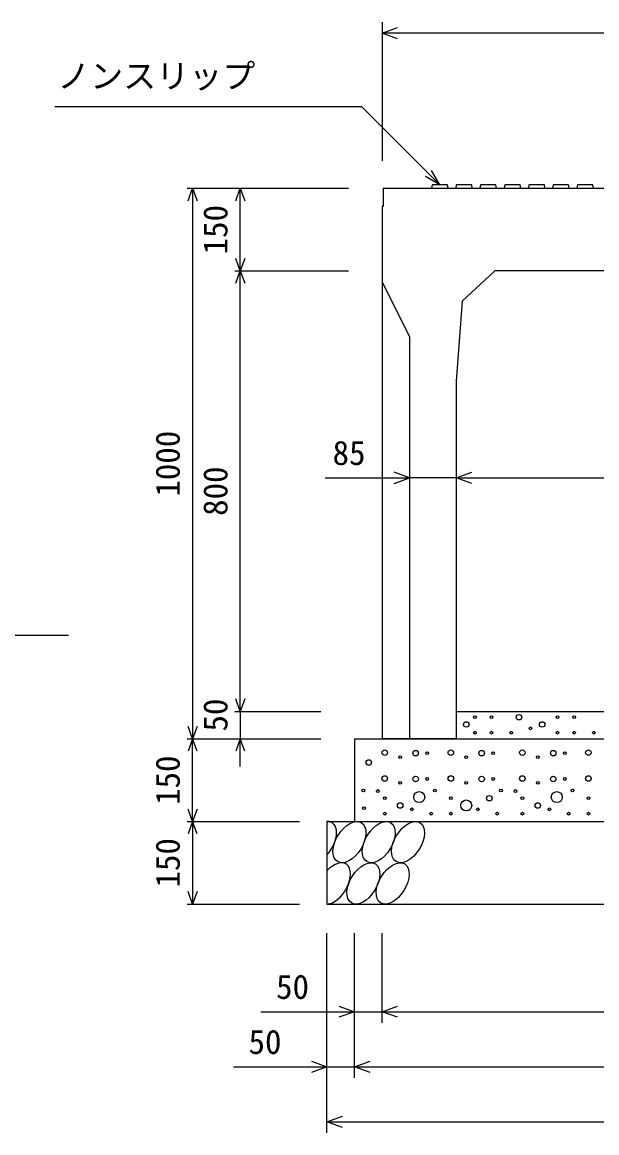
# Model space of a CAD drawing. Units: millimetres, scale not verified. Extents: x -16800 to 16800, y -5940 to 5940.
# Drawn here: x 6061 to 7105, y 1874 to 3891 of the extents above; entities that cross this region are included whole.
import ezdxf
from ezdxf.enums import TextEntityAlignment as Align

# ---------------------------------------------------------------- set-up
doc = ezdxf.new("R2010")
doc.units = ezdxf.units.MM
doc.header["$LTSCALE"] = 20
for name, color, linetype, lineweight in [('0-0_DIM', 7, 'Continuous', 25), ('0-2_HATCH', 6, 'Continuous', 25), ('0-5_OUTLINE', 3, 'Continuous', 25)]:
    doc.layers.add(name, color=color, linetype=linetype, lineweight=lineweight)
doc.styles.add('ＭＳ ゴシック', font='')
doc.styles.get('ＭＳ ゴシック').set_extended_font_data('MS Gothic')

msp = doc.modelspace()

# ---------------------------------------------------------------- linework, layer by layer
at = {"layer": '0-0_DIM'}
for p, q in [((6715, 3891.4), (6715, 3639.66)), ((7685, 3871.4), (6715, 3871.4)), ((6120.9, 3738.37), (6677.79, 3738.37)), ((6820, 3596.16), (6677.79, 3738.37)), ((6820, 3596.16), (6794.02, 3611.16)), ((6820, 3596.16), (6805, 3622.14)), ((6360.8, 3589.66), (6654.13, 3589.66)), ((6370.8, 3589.66), (6370.8, 2589.66)), ((6457.46, 3439.66), (6457.46, 3589.66)), ((6447.46, 3439.66), (6654.13, 3439.66)), ((6457.46, 2639.66), (6457.46, 3439.66)), ((6611.78, 3063.93), (6765, 3063.93)), ((6850, 3063.93), (6765, 3063.93)), ((6850, 3063.93), (7550, 3063.93)), ((5498.65, 2778.32), (6145.53, 2778.32)), ((6447.46, 2639.66), (6604.13, 2639.66)), ((6457.46, 2639.66), (6457.46, 2589.66)), ((6360.8, 2589.66), (6604.13, 2589.66)), ((6370.8, 2439.66), (6370.8, 2589.66)), ((6457.46, 2539.66), (6457.46, 2589.66)), ((6360.8, 2439.66), (6565, 2439.66)), ((6370.8, 2439.66), (6370.8, 2289.66)), ((6360.8, 2289.66), (6565, 2289.66)), ((6615, 1874.15), (6615, 2236.49)), ((6665, 1974.15), (6665, 2236.49)), ((6715, 2074.15), (6715, 2236.49)), ((6495, 2094.15), (6715, 2094.15)), ((6715, 2094.15), (7685, 2094.15)), ((6445, 1994.15), (6665, 1994.15)), ((6665, 1994.15), (7735, 1994.15)), ((6615, 1894.15), (7785, 1894.15))]:
    msp.add_line(p, q, dxfattribs=at)
for points in [[(6743.23, 3861.14), (6715.04, 3871.4), (6743.23, 3881.66)], [(6362.59, 3567.11), (6370.8, 3589.66), (6379.01, 3567.11)], [(6449.26, 3567.11), (6457.46, 3589.66), (6465.67, 3567.11)], [(6465.67, 3462.21), (6457.46, 3439.66), (6449.26, 3462.21)], [(6449.26, 3417.11), (6457.46, 3439.66), (6465.67, 3417.11)], [(6736.81, 3053.66), (6765, 3063.93), (6736.81, 3074.19)], [(6878.19, 3053.66), (6850, 3063.93), (6878.19, 3074.19)], [(6465.67, 2662.21), (6457.46, 2639.66), (6449.26, 2662.21)], [(6379.01, 2612.21), (6370.8, 2589.66), (6362.59, 2612.21)], [(6379.01, 2567.11), (6370.8, 2589.66), (6362.59, 2567.11)], [(6465.67, 2567.11), (6457.46, 2589.66), (6449.26, 2567.11)], [(6379.01, 2462.21), (6370.8, 2439.66), (6362.59, 2462.21)], [(6379.01, 2417.11), (6370.8, 2439.66), (6362.59, 2417.11)], [(6379.01, 2312.21), (6370.8, 2289.66), (6362.59, 2312.21)], [(6636.81, 2104.41), (6665, 2094.15), (6636.81, 2083.89)], [(6743.19, 2083.89), (6715, 2094.15), (6743.19, 2104.41)], [(6586.81, 2004.41), (6615, 1994.15), (6586.81, 1983.89)], [(6693.19, 1983.89), (6665, 1994.15), (6693.19, 2004.41)], [(6643.19, 1883.89), (6615, 1894.15), (6643.19, 1904.41)]]:
    msp.add_lwpolyline(points, dxfattribs=at)
at = {"layer": '0-2_HATCH'}
for points in [[(6835, 3589.66), (6834, 3596.16), (6806, 3596.16), (6805, 3589.66)], [(6879, 3589.66), (6878, 3596.16), (6850, 3596.16), (6849, 3589.66)], [(6923, 3589.66), (6922, 3596.16), (6894, 3596.16), (6893, 3589.66)], [(6967, 3589.66), (6966, 3596.16), (6938, 3596.16), (6937, 3589.66)], [(7011, 3589.66), (7010, 3596.16), (6982, 3596.16), (6981, 3589.66)], [(7055, 3589.66), (7054, 3596.16), (7026, 3596.16), (7025, 3589.66)], [(7099, 3589.66), (7098, 3596.16), (7070, 3596.16), (7069, 3589.66)]]:
    msp.add_lwpolyline(points, dxfattribs=at)
for centre, radius in [((6883.97, 2628.97), 2.5), ((6913.97, 2628.97), 2.5), ((6963.88, 2628.97), 5), ((7033.97, 2628.97), 2.5), ((7063.97, 2628.97), 2.5), ((6868.08, 2615.84), 5), ((6883.97, 2600.96), 2.5), ((6913.97, 2600.96), 2.5), ((6949.86, 2600.96), 2.5), ((6984.9, 2608.84), 2.5), ((7005.93, 2615.84), 5), ((7033.97, 2600.96), 2.5), ((7063.97, 2600.96), 2.5), ((7099.86, 2600.96), 2.5), ((6719.97, 2564.51), 5), ((6776.04, 2563.64), 5), ((6797.07, 2563.64), 2.5), ((6839.97, 2564.51), 5), ((6896.04, 2563.64), 5), ((6917.07, 2563.64), 2.5), ((6969.97, 2564.51), 5), ((7026.04, 2563.64), 5), ((7047.07, 2563.64), 2.5), ((7089.97, 2564.51), 5), ((6690.94, 2546.74), 5), ((6748.01, 2556.64), 2.5), ((6868.01, 2556.64), 2.5), ((6998.01, 2556.64), 2.5), ((6719.97, 2517.71), 5), ((6776.04, 2516.84), 5), ((6839.97, 2517.71), 5), ((6896.04, 2516.84), 5), ((6969.97, 2517.71), 5), ((7026.04, 2516.84), 5), ((7089.97, 2517.71), 5), ((6748.01, 2509.84), 2.5), ((6797.07, 2516.84), 2.5), ((6868.01, 2509.84), 2.5), ((6917.07, 2516.84), 2.5), ((6998.01, 2509.84), 2.5), ((7047.07, 2516.84), 2.5), ((6681.09, 2495.83), 2.5), ((6707.55, 2494.92), 2.5), ((6719.97, 2481.82), 2.5), ((6782.58, 2483.83), 10), ((6811.09, 2495.83), 2.5), ((6839.97, 2481.82), 2.5), ((6910.06, 2481.82), 5), ((6931.09, 2495.83), 2.5), ((6957.55, 2494.92), 2.5), ((6969.97, 2481.82), 2.5), ((7032.58, 2483.83), 10), ((7061.09, 2495.83), 2.5), ((7089.97, 2481.82), 2.5), ((6682.36, 2463.88), 2.5), ((6748.01, 2468.69), 5), ((6769.03, 2461.69), 2.5), ((6868.01, 2468.69), 10), ((6889.03, 2461.69), 2.5), ((6998.01, 2468.69), 5), ((7019.03, 2461.69), 2.5), ((6719.97, 2453.81), 2.5), ((6804.08, 2453.81), 2.5), ((6839.97, 2453.81), 2.5), ((6924.08, 2453.81), 2.5), ((6969.97, 2453.81), 2.5), ((7054.08, 2453.81), 2.5), ((7089.97, 2453.81), 2.5)]:
    msp.add_circle(centre, radius, dxfattribs=at)
for centre in [(6655.84, 2402.14), (6709.05, 2402.14), (6762.26, 2402.14), (6681.16, 2327.15), (6734.37, 2327.15)]:
    msp.add_ellipse(centre, major_axis=(21.81, 35.31), ratio=0.5792, dxfattribs=at)
for centre, start_param, end_param in [((6602.64, 2402.14), 4.385593, 6.6745444), ((6627.96, 2327.15), 3.5111464, 7.548991)]:
    msp.add_ellipse(centre, major_axis=(21.81, 35.31), ratio=0.5792, start_param=start_param, end_param=end_param, dxfattribs=at)
at = {"layer": '0-5_OUTLINE'}
for p, q in [((6717, 3589.66), (7200, 3589.66)), ((6717, 3589.66), (6717, 3556.66)), ((6717, 3556.66), (6715, 3556.66)), ((6715, 3556.66), (6715, 2589.66)), ((6860.89, 3384.81), (6920, 3439.66)), ((7480, 3439.66), (6920, 3439.66)), ((6715, 3419.66), (6765, 3319.66)), ((6860.89, 3384.81), (6850, 3239.66)), ((6765, 3319.66), (6765, 2589.66)), ((6850, 3239.66), (6850, 2589.66)), ((6850, 2639.66), (7550, 2639.66)), ((6665, 2589.66), (6665, 2439.66)), ((6665, 2589.66), (7735, 2589.66)), ((6850, 2589.66), (6715, 2589.66)), ((6615, 2439.66), (6615, 2289.66)), ((6615, 2439.66), (7785, 2439.66)), ((6615, 2289.66), (7785, 2289.66))]:
    msp.add_line(p, q, dxfattribs=at)

# ---------------------------------------------------------------- texts
at = {"layer": '0-0_DIM', "style": 'ＭＳ ゴシック'}
for s, p in [('ノンスリップ', (6124.75, 3758.55)), ('85', (6625.22, 3073.93)), ('50', (6522.56, 2104.15)), ('50', (6472.56, 2004.15))]:
    msp.add_text(s, height=43.99, dxfattribs=at).set_placement(p, align=Align.BOTTOM_LEFT)
for s, p in [('150', (6447.46, 3469.66)), ('1000', (6360.8, 3029.66)), ('800', (6447.46, 2994.66)), ('50', (6447.46, 2602.99)), ('150', (6360.8, 2469.66)), ('150', (6360.8, 2319.66))]:
    msp.add_text(s, height=43.99, rotation=90, dxfattribs=at).set_placement(p, align=Align.BOTTOM_LEFT)

doc.saveas('drawing.dxf')
